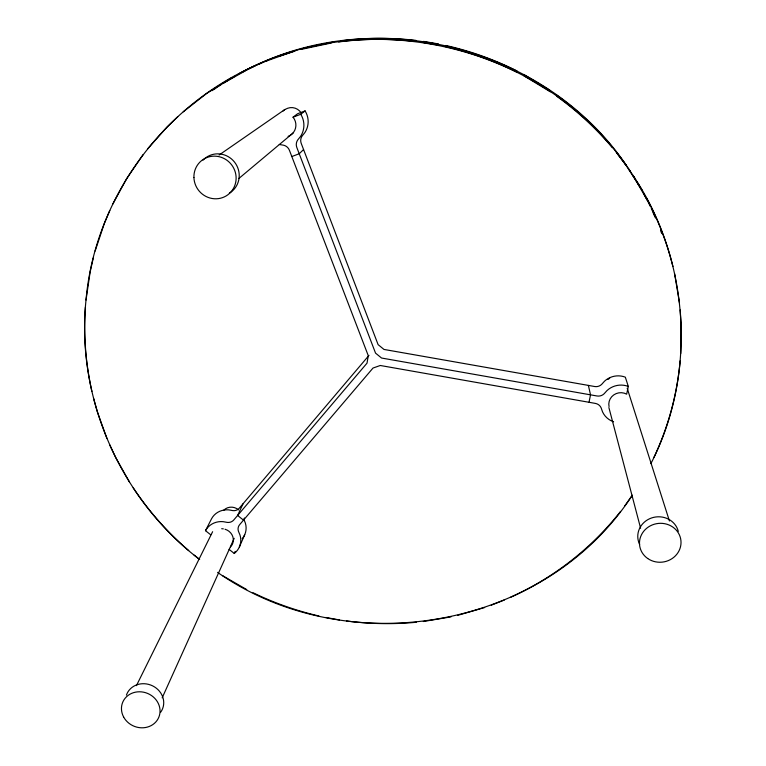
<?xml version="1.0" encoding="UTF-8"?>
<svg xmlns="http://www.w3.org/2000/svg" width="766" height="766" viewBox="0 0 766 766"><rect width="100%" height="100%" fill="white"/><g stroke="black" fill="none" stroke-linecap="round" stroke-linejoin="round"><path stroke-width="1.15" d="M650.909 463.593C697.376 373.396 689.563 259.09 632.84 175.222L647.098 199.945M261.723 62.936C165.753 102.194 94.946 196.498 86.012 300.052C75.748 398.569 121.133 499.547 199.572 559.439M680.754 353.547L681.118 324.487L680.189 309.924M85.419 307.137C83.446 335.355 85.706 363.84 91.901 391.436M680.198 360.767C677.173 394.117 668.278 426.892 654.03 457.197M86.012 300.052L90.158 271.882L93.299 257.95M229.072 549.356L234.262 553.464A18.805 17.618 23.2 0 0 239.988 535.032L238.446 531.298A7.545 7.086 22.1 0 1 239.662 524.653L373.013 368.044L380.281 365.487L588.997 402.274L590.529 394.825L588.374 385.403L383.986 349.44L378.107 344.633L301.23 143.405A7.919 7.765 63.7 0 1 302.149 135.975L304.858 132.604A19.897 19.428 65.7 0 0 305.088 110.907L297.553 113.77L293.043 117.198A12.208 11.921 64.7 0 1 288.112 136.377M588.374 385.403L594.665 386.524A7.727 7.43 -11.9 0 0 601.683 384.35L604.508 381.209A19.332 18.489 -12.4 0 1 625.324 377.169L628.312 386.437L626.665 394.164A11.854 11.327 -12 0 0 613.748 394.921A11.854 11.327 -12 0 0 609.037 406.555M95.128 251.037L104.205 223.825L109.787 210.545M239.356 547.01L244.708 534.725M234.262 553.464L235.172 551.396M244.469 517.998L243.502 520.143L237.623 515.461L243.033 503.789M162.181 697.836L234.195 538.335M136.434 685.637L212.622 531.709M210.707 534.802L205.499 530.685L211.569 518.735A18.413 17.283 23.3 0 1 228.871 509.888L232.883 510.616A7.392 6.971 23.8 0 0 239.27 508.222L368.992 355.376M112.832 204.005L126.677 178.593L143.127 154.579M624.845 505.78L632.333 495.19C545.105 629.671 347.754 663.27 217.582 572.394M620.556 511.401C591.582 548.322 553.512 577.918 510.759 597.221M147.637 148.824L167.141 126.936L177.75 116.719M303.575 149.533L299.228 153.755L291.817 156.542M238.954 178.401L293.33 132.815M183.256 111.798L206.581 93.519L231.792 77.596M293.043 117.198L300.751 114.268L305.088 110.907M219.086 155.029L284.693 109.624L287.604 108.284A11.586 11.318 66.3 0 1 301.268 113.042M212.058 90.656L214.652 88.875M214.087 89.335L215.974 88.08M218.789 86.194L221.613 84.308M216.385 87.688L218.147 86.539M227.933 80.373L222.552 83.676L247.341 69.687M228.833 79.827L235.219 76.131M238.36 74.015C367.01 2.997 542.74 44.868 626.243 165.561L617.128 153.526M241.702 72.588C371.903 0.507 550.639 46.362 630.562 171.737M248.289 69.208L254.963 65.991M258.64 64.239L268.569 60.054M491.284 605.178L504.325 600.027M265.582 61.318L296.72 50.259M279.695 56.004L294.096 51.389M484.677 607.524L457.762 615.337M303.92 48.248L333.248 42.034M301.392 49.359L331.103 43.059M450.935 616.889L423.301 621.523M340.679 40.943C365.641 37.678 390.966 37.505 415.967 40.397M338.639 41.958C363.927 38.645 389.597 38.472 414.933 41.402M416.34 622.27C393.082 624.453 369.614 624.012 346.462 620.967M423.474 41.383L438.411 43.921M422.545 42.398L437.683 44.974M279.274 144.477L283.631 145.224A8.081 7.899 59.6 0 1 289.414 150.28L368.274 355.692L367.019 363.151L233.774 519.98A7.555 7.105 23.7 0 1 227.253 522.412L223.155 521.665A18.805 17.618 23.2 0 0 205.499 530.685M588.997 402.274L595.412 403.423A7.871 7.536 -9.5 0 1 601.166 407.933L602.545 411.878A19.763 18.882 -12 0 0 613.595 421.798M325.741 617.463L339.53 619.953M445.831 45.472C470.477 51.025 494.424 59.604 516.993 70.96M445.199 46.544C470.18 52.174 494.443 60.868 517.318 72.377M318.895 615.979C296.145 610.703 274.008 602.89 252.991 592.712M246.729 589.571L222.456 575.592M523.705 74.465L549.548 90.129M524.116 75.939L550.314 91.805M555.743 94.438C576.07 109.059 594.598 126.141 610.761 145.272M556.595 96.171C577.191 110.984 595.958 128.295 612.34 147.675M194.095 555.082L199.62 559.381M188.714 550.591C167.438 532.332 148.681 511.161 133.179 487.798M615.491 151.046L624.482 162.928L642.521 190.839M628.742 169.027L634.708 178.009M129.377 481.9L115.618 457.446L109.624 444.749M636.776 181.504L640.548 187.881M646.169 197.389C657.889 219.22 666.918 242.468 672.931 266.511M644.158 194.344L647.241 200.414M647.586 200.884L650.382 206.552M651.292 208.457L653.494 213.235M653.159 212.67L655.007 216.807M653.934 214.183L655.6 218.042M243.837 519.329L245.34 522.987A18.413 17.283 23.3 0 1 242.2 538.709M660.512 230.413L661.738 233.573M106.857 438.296L97.349 411.84L93.557 398.282M627.21 388.276L669.427 520.985M608.893 407.55L640.606 528.195M674.597 273.692L679.442 302.647M300.751 114.268A20.347 19.868 64.7 0 1 300.531 136.453L297.763 139.891A8.1 7.938 62.5 0 0 296.825 147.493L375.541 353.116L381.545 358.028L596.963 395.974A7.909 7.583 -11.4 0 0 604.135 393.753L607.026 390.555A19.763 18.882 -12 0 1 628.312 386.437M203.086 160.113A21.295 20.615 54.5 0 1 234.463 162.019A21.295 20.615 54.5 0 1 229.369 193.147M283.142 111.022A11.586 11.318 66.3 0 1 284.693 109.624M639.648 544.415A20.558 19.236 -7.7 0 1 651.636 517.94A20.558 19.236 -7.7 0 1 678.293 531.355M608.022 379.429A11.26 10.791 -12.7 0 1 609.707 378.28M225.013 529.229A11.289 10.571 23.2 0 1 230.528 546.876M221.68 528.732A11.289 10.571 23.2 0 1 223.327 528.856M126.419 695.135A19.332 17.57 22.4 0 1 152.673 685.896A19.332 17.57 22.4 0 1 160.736 712.121M223.758 510.233A10.734 10.102 23.4 0 1 238.619 509.897M193.922 177.501A21.553 20.854 54.1 0 0 226.161 195.924A21.553 20.854 54.1 0 0 224.965 158.993A21.553 20.854 54.1 0 0 193.922 177.501M647.72 558.519A20.797 19.447 -7.6 0 0 680.869 544.837A20.797 19.447 -7.6 0 0 652.153 524.988A20.797 19.447 -7.6 0 0 647.72 558.519M123.632 717.005A19.543 17.742 22.4 0 0 157.02 720.49A19.543 17.742 22.4 0 0 141.586 691.889A19.543 17.742 22.4 0 0 123.632 717.005"/></g></svg>
